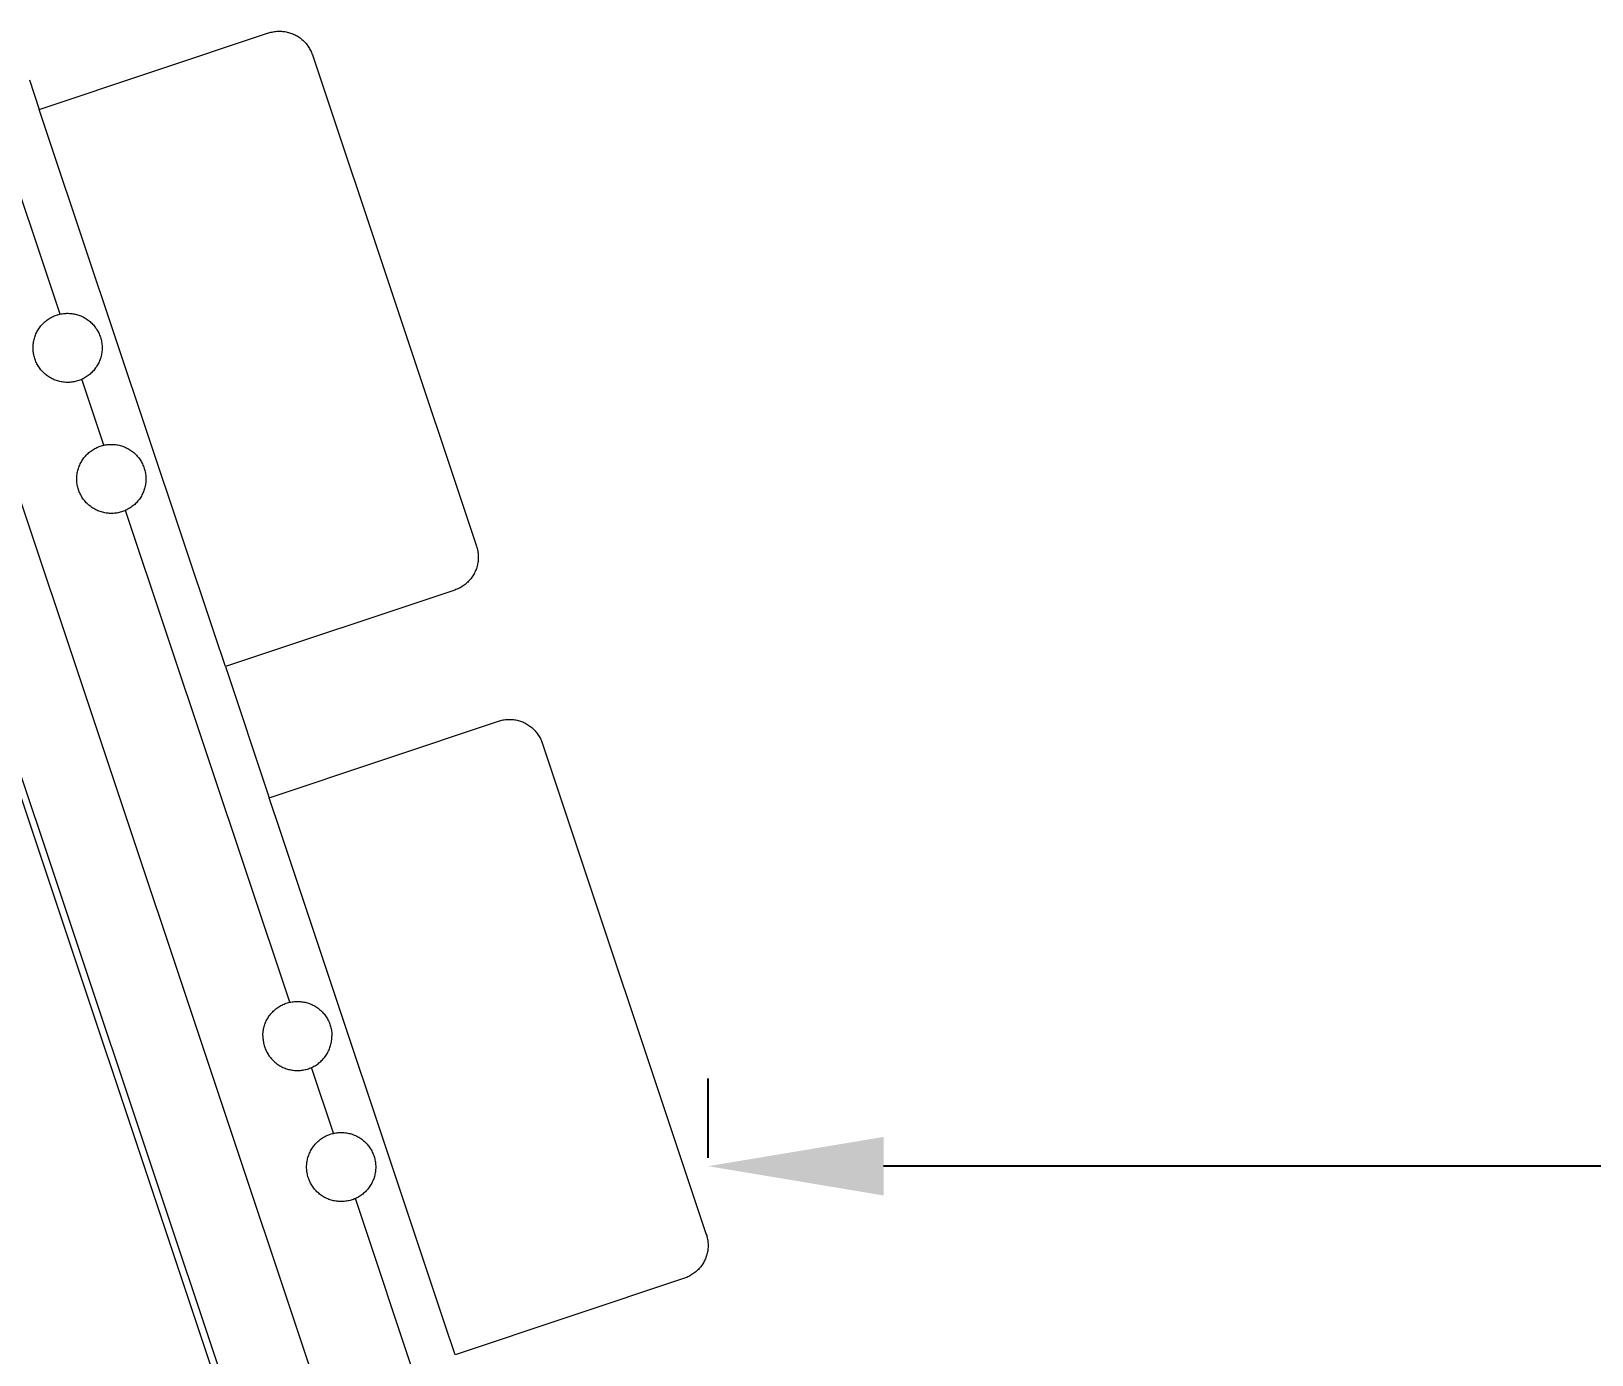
# Model space of a CAD drawing. Header units: inches. Extents: x -1 to 175, y 3 to 130.
# Drawn here: x 133.62 to 142.51, y 116.86 to 124.4 of the extents above; entities that cross this region are included whole.
import ezdxf

# ---------------------------------------------------------------- set-up
doc = ezdxf.new("R2010")
doc.units = ezdxf.units.IN
doc.header["$PDSIZE"] = -1
doc.layers.add('ZANO_R', color=7, linetype='Continuous', lineweight=0)
doc.layers.add('ZANO_W', color=1, linetype='Continuous', lineweight=0)
doc.styles.get("Standard").update_dxf_attribs({"font": 'ARIALUNI.TTF'})
doc.dimstyles.new('amerykanie', dxfattribs={"dimtxt": 50, "dimasz": 50, "dimexe": 0.5, "dimexo": 0.5, "dimgap": 1, "dimtad": 1, "dimdec": 0, "dimzin": 0, "dimlunit": 5, "dimtxsty": 'Standard', "dimcen": 0.09, "dimclrd": 1, "dimclre": 1, "dimclrt": 1, "dimazin": 0, "dimtfac": 1, "dimtdec": 0, "dimtmove": 0, "dimatfit": 3, "dimfxl": 1, "dimtzin": 0, "dimarcsym": 1})

# ---------------------------------------------------------------- blocks, each defined once
blk = doc.blocks.new('*D368')
at = {"layer": 'Defpoints', "color": 0}
for p in [(137.4775, 117.9367), (137.4775, 117.4851), (152.8964, 110.0175)]:
    blk.add_point(p, dxfattribs=at)
at = {"layer": 'ZANO_W', "color": 1, "lineweight": -2}
for p, q in [((137.4775, 117.9851), (137.4775, 118.4367)), ((152.8964, 110.5175), (152.8964, 118.4367)), ((151.8964, 117.9367), (138.4775, 117.9367))]:
    blk.add_line(p, q, dxfattribs=at)
at = {"layer": 'ZANO_W', "color": 1}
for points in [[(138.4775, 118.1034), (138.4775, 117.77), (137.4775, 117.9367)], [(151.8964, 117.77), (151.8964, 118.1034), (152.8964, 117.9367)]]:
    blk.add_solid(points, dxfattribs=at)
at = {"layer": 'ZANO_W', "color": 1, "insert": (145.187, 118.9558), "char_height": 1, "attachment_point": 5}
blk.add_mtext('15 7/16', dxfattribs=at)

msp = doc.modelspace()

# ---------------------------------------------------------------- linework, layer by layer
at = {"layer": 'ZANO_R'}
for p, q in [((133.66611, 123.95712), (134.97307, 124.3937)), ((134.97307, 124.3937), (134.97948, 124.39572)), ((134.97948, 124.39572), (134.98595, 124.39752)), ((134.98595, 124.39752), (134.99249, 124.3991)), ((134.99249, 124.3991), (134.99907, 124.40045)), ((134.99907, 124.40045), (135.0057, 124.40158)), ((135.0057, 124.40158), (135.01236, 124.40248)), ((135.01236, 124.40248), (135.01905, 124.40315)), ((135.01905, 124.40315), (135.02575, 124.4036)), ((135.02575, 124.4036), (135.03247, 124.40382)), ((135.03247, 124.40382), (135.03919, 124.4038)), ((135.03919, 124.4038), (135.04591, 124.40356)), ((135.04591, 124.40356), (135.05261, 124.40309)), ((135.05261, 124.40309), (135.0593, 124.40239)), ((135.0593, 124.40239), (135.06596, 124.40146)), ((135.06596, 124.40146), (135.07258, 124.4003)), ((135.07258, 124.4003), (135.07916, 124.39892)), ((135.07916, 124.39892), (135.08568, 124.39732)), ((135.08568, 124.39732), (135.09215, 124.39549)), ((135.09215, 124.39549), (135.09855, 124.39344)), ((135.09855, 124.39344), (135.10488, 124.39118)), ((135.10488, 124.39118), (135.11113, 124.3887)), ((135.11113, 124.3887), (135.11729, 124.38601)), ((135.11729, 124.38601), (135.12336, 124.38311)), ((135.12336, 124.38311), (135.12932, 124.38001)), ((135.12932, 124.38001), (135.13517, 124.3767)), ((135.13517, 124.3767), (135.14091, 124.3732)), ((135.14091, 124.3732), (135.14652, 124.3695)), ((135.14652, 124.3695), (135.152, 124.36561)), ((135.152, 124.36561), (135.15735, 124.36154)), ((135.15735, 124.36154), (135.16256, 124.35729)), ((135.16256, 124.35729), (135.16761, 124.35286)), ((135.16761, 124.35286), (135.17252, 124.34826)), ((135.17252, 124.34826), (135.17726, 124.3435)), ((135.17726, 124.3435), (135.18184, 124.33858)), ((135.18184, 124.33858), (135.18625, 124.3335)), ((135.18625, 124.3335), (135.19048, 124.32828)), ((135.19048, 124.32828), (135.19453, 124.32292)), ((135.19453, 124.32292), (135.19839, 124.31742)), ((135.19839, 124.31742), (135.20207, 124.31179)), ((135.20207, 124.31179), (135.20555, 124.30604)), ((135.20555, 124.30604), (135.20883, 124.30017)), ((135.20883, 124.30017), (135.21191, 124.2942)), ((135.21191, 124.2942), (135.21479, 124.28812)), ((135.21479, 124.28812), (135.21745, 124.28195)), ((135.21745, 124.28195), (135.2199, 124.27569)), ((135.2199, 124.27569), (135.22214, 124.26936)), ((135.22214, 124.26936), (136.15767, 121.46873)), ((133.6097, 124.12598), (133.66611, 123.95712)), ((133.72847, 123.77041), (133.66611, 123.95712)), ((133.78426, 122.79177), (133.42278, 123.87389)), ((134.664, 120.96978), (133.72847, 123.77041)), ((133.02216, 123.33357), (135.50712, 115.89446)), ((135.03927, 115.73818), (132.66363, 122.85003)), ((135.00317, 115.72612), (132.63596, 122.81272)), ((133.67559, 122.72507), (133.68001, 122.73023)), ((133.68001, 122.73023), (133.6846, 122.73524)), ((133.6846, 122.73524), (133.68937, 122.74009)), ((133.68937, 122.74009), (133.69429, 122.74477)), ((133.69429, 122.74477), (133.69938, 122.74927)), ((133.69938, 122.74927), (133.70462, 122.7536)), ((133.70462, 122.7536), (133.71, 122.75774)), ((133.71, 122.75774), (133.71553, 122.7617)), ((133.71553, 122.7617), (133.72119, 122.76546)), ((133.72119, 122.76546), (133.72697, 122.76903)), ((133.72697, 122.76903), (133.73288, 122.77239)), ((133.73288, 122.77239), (133.73889, 122.77555)), ((133.73889, 122.77555), (133.74502, 122.7785)), ((133.74502, 122.7785), (133.75124, 122.78124)), ((133.75124, 122.78124), (133.75755, 122.78375)), ((133.75755, 122.78375), (133.76394, 122.78605)), ((133.76394, 122.78605), (133.77041, 122.78813)), ((133.77041, 122.78813), (133.77695, 122.78998)), ((133.77695, 122.78998), (133.78355, 122.79161)), ((133.78355, 122.79161), (133.7902, 122.79301)), ((133.7902, 122.79301), (133.7969, 122.79418)), ((133.7969, 122.79418), (133.80363, 122.79511)), ((133.80363, 122.79511), (133.81038, 122.79581)), ((133.81038, 122.79581), (133.81716, 122.79628)), ((133.81716, 122.79628), (133.82396, 122.79652)), ((133.82396, 122.79652), (133.83075, 122.79652)), ((133.83075, 122.79652), (133.83754, 122.79628)), ((133.83754, 122.79628), (133.84432, 122.79581)), ((133.84432, 122.79581), (133.85108, 122.79511)), ((133.85108, 122.79511), (133.85781, 122.79418)), ((133.85781, 122.79418), (133.86451, 122.79301)), ((133.86451, 122.79301), (133.87116, 122.79161)), ((133.87116, 122.79161), (133.87775, 122.78998)), ((133.87775, 122.78998), (133.88429, 122.78813)), ((133.88429, 122.78813), (133.89076, 122.78605)), ((133.89076, 122.78605), (133.89716, 122.78375)), ((133.89716, 122.78375), (133.90347, 122.78124)), ((133.90347, 122.78124), (133.90969, 122.7785)), ((133.90969, 122.7785), (133.91581, 122.77555)), ((133.91581, 122.77555), (133.92183, 122.77239)), ((133.92183, 122.77239), (133.92773, 122.76903)), ((133.92773, 122.76903), (133.93352, 122.76546)), ((133.93352, 122.76546), (133.93918, 122.7617)), ((133.93918, 122.7617), (133.9447, 122.75774)), ((133.9447, 122.75774), (133.95009, 122.7536)), ((133.95009, 122.7536), (133.95533, 122.74927)), ((133.95533, 122.74927), (133.96041, 122.74477)), ((133.96041, 122.74477), (133.96534, 122.74009)), ((133.96534, 122.74009), (133.9701, 122.73524)), ((133.9701, 122.73524), (133.9747, 122.73023)), ((133.9747, 122.73023), (133.97912, 122.72507)), ((133.63343, 122.63351), (133.63471, 122.64018)), ((133.63471, 122.64018), (133.63622, 122.64681)), ((133.63622, 122.64681), (133.63796, 122.65337)), ((133.63796, 122.65337), (133.63993, 122.65988)), ((133.63993, 122.65988), (133.64212, 122.66631)), ((133.64212, 122.66631), (133.64453, 122.67267)), ((133.64453, 122.67267), (133.64716, 122.67893)), ((133.64716, 122.67893), (133.65, 122.68511)), ((133.65, 122.68511), (133.65305, 122.69118)), ((133.65305, 122.69118), (133.65631, 122.69714)), ((133.65631, 122.69714), (133.65978, 122.70298)), ((133.65978, 122.70298), (133.66344, 122.70871)), ((133.66344, 122.70871), (133.6673, 122.7143)), ((133.6673, 122.7143), (133.67135, 122.71976)), ((133.67135, 122.71976), (133.67559, 122.72507)), ((133.97912, 122.72507), (133.98335, 122.71976)), ((133.98335, 122.71976), (133.9874, 122.7143)), ((133.9874, 122.7143), (133.99126, 122.70871)), ((133.99126, 122.70871), (133.99493, 122.70298)), ((133.99493, 122.70298), (133.99839, 122.69714)), ((133.99839, 122.69714), (134.00166, 122.69118)), ((134.00166, 122.69118), (134.00471, 122.68511)), ((134.00471, 122.68511), (134.00755, 122.67893)), ((134.00755, 122.67893), (134.01018, 122.67267)), ((134.01018, 122.67267), (134.01259, 122.66631)), ((134.01259, 122.66631), (134.01478, 122.65988)), ((134.01478, 122.65988), (134.01674, 122.65337)), ((134.01674, 122.65337), (134.01848, 122.64681)), ((134.01848, 122.64681), (134.02, 122.64018)), ((134.02, 122.64018), (134.02128, 122.63351)), ((133.6305, 122.5997), (133.63062, 122.60649)), ((133.63062, 122.5929), (133.6305, 122.5997)), ((133.63062, 122.60649), (133.63097, 122.61328)), ((133.63097, 122.58612), (133.63062, 122.5929)), ((133.63097, 122.61328), (133.63156, 122.62005)), ((133.63156, 122.57935), (133.63097, 122.58612)), ((133.63156, 122.62005), (133.63238, 122.62679)), ((133.63238, 122.5726), (133.63156, 122.57935)), ((133.63238, 122.62679), (133.63343, 122.63351)), ((133.63343, 122.56589), (133.63238, 122.5726)), ((133.63471, 122.55921), (133.63343, 122.56589)), ((133.63622, 122.55259), (133.63471, 122.55921)), ((133.63796, 122.54602), (133.63622, 122.55259)), ((134.01848, 122.55259), (134.01674, 122.54602)), ((134.02, 122.55921), (134.01848, 122.55259)), ((134.02128, 122.56589), (134.02, 122.55921)), ((134.02128, 122.63351), (134.02233, 122.62679)), ((134.02233, 122.5726), (134.02128, 122.56589)), ((134.02233, 122.62679), (134.02315, 122.62005)), ((134.02315, 122.57935), (134.02233, 122.5726)), ((134.02315, 122.62005), (134.02373, 122.61328)), ((134.02373, 122.58612), (134.02315, 122.57935)), ((134.02373, 122.61328), (134.02409, 122.60649)), ((134.02409, 122.5929), (134.02373, 122.58612)), ((134.02409, 122.60649), (134.0242, 122.5997)), ((134.0242, 122.5997), (134.02409, 122.5929)), ((133.63993, 122.53951), (133.63796, 122.54602)), ((133.64212, 122.53308), (133.63993, 122.53951)), ((133.64453, 122.52673), (133.64212, 122.53308)), ((133.64716, 122.52046), (133.64453, 122.52673)), ((133.65, 122.51429), (133.64716, 122.52046)), ((133.65305, 122.50822), (133.65, 122.51429)), ((133.65631, 122.50225), (133.65305, 122.50822)), ((133.65978, 122.49641), (133.65631, 122.50225)), ((133.66344, 122.49069), (133.65978, 122.49641)), ((133.6673, 122.48509), (133.66344, 122.49069)), ((133.67135, 122.47964), (133.6673, 122.48509)), ((133.67559, 122.47432), (133.67135, 122.47964)), ((133.68001, 122.46916), (133.67559, 122.47432)), ((133.6846, 122.46415), (133.68001, 122.46916)), ((133.68937, 122.45931), (133.6846, 122.46415)), ((133.9701, 122.46415), (133.96534, 122.45931)), ((133.9747, 122.46916), (133.9701, 122.46415)), ((133.97912, 122.47432), (133.9747, 122.46916)), ((133.98335, 122.47964), (133.97912, 122.47432)), ((133.9874, 122.48509), (133.98335, 122.47964)), ((133.99126, 122.49069), (133.9874, 122.48509)), ((133.99493, 122.49641), (133.99126, 122.49069)), ((133.99839, 122.50225), (133.99493, 122.49641)), ((134.00166, 122.50822), (133.99839, 122.50225)), ((134.00471, 122.51429), (134.00166, 122.50822)), ((134.00755, 122.52046), (134.00471, 122.51429)), ((134.01018, 122.52673), (134.00755, 122.52046)), ((134.01259, 122.53308), (134.01018, 122.52673)), ((134.01478, 122.53951), (134.01259, 122.53308)), ((134.01674, 122.54602), (134.01478, 122.53951)), ((133.69429, 122.45463), (133.68937, 122.45931)), ((133.69938, 122.45012), (133.69429, 122.45463)), ((133.70462, 122.44579), (133.69938, 122.45012)), ((133.71, 122.44165), (133.70462, 122.44579)), ((133.71553, 122.43769), (133.71, 122.44165)), ((133.72119, 122.43393), (133.71553, 122.43769)), ((133.72697, 122.43036), (133.72119, 122.43393)), ((133.73288, 122.427), (133.72697, 122.43036)), ((133.73889, 122.42384), (133.73288, 122.427)), ((133.74502, 122.42089), (133.73889, 122.42384)), ((133.75124, 122.41816), (133.74502, 122.42089)), ((133.75755, 122.41564), (133.75124, 122.41816)), ((133.76394, 122.41334), (133.75755, 122.41564)), ((133.77041, 122.41126), (133.76394, 122.41334)), ((133.77695, 122.40941), (133.77041, 122.41126)), ((133.78355, 122.40778), (133.77695, 122.40941)), ((133.7902, 122.40638), (133.78355, 122.40778)), ((133.7969, 122.40522), (133.7902, 122.40638)), ((133.80363, 122.40428), (133.7969, 122.40522)), ((133.81038, 122.40358), (133.80363, 122.40428)), ((133.81716, 122.40311), (133.81038, 122.40358)), ((133.82396, 122.40288), (133.81716, 122.40311)), ((133.83075, 122.40288), (133.82396, 122.40288)), ((133.83754, 122.40311), (133.83075, 122.40288)), ((133.84432, 122.40358), (133.83754, 122.40311)), ((133.85108, 122.40428), (133.84432, 122.40358)), ((133.85781, 122.40522), (133.85108, 122.40428)), ((133.86451, 122.40638), (133.85781, 122.40522)), ((133.87116, 122.40778), (133.86451, 122.40638)), ((133.87775, 122.40941), (133.87116, 122.40778)), ((133.88429, 122.41126), (133.87775, 122.40941)), ((133.89076, 122.41334), (133.88429, 122.41126)), ((133.89716, 122.41564), (133.89076, 122.41334)), ((133.90347, 122.41816), (133.89716, 122.41564)), ((133.90969, 122.42089), (133.90347, 122.41816)), ((134.03373, 122.04494), (133.90835, 122.42028)), ((133.91581, 122.42384), (133.90969, 122.42089)), ((133.92183, 122.427), (133.91581, 122.42384)), ((133.92773, 122.43036), (133.92183, 122.427)), ((133.93352, 122.43393), (133.92773, 122.43036)), ((133.93918, 122.43769), (133.93352, 122.43393)), ((133.9447, 122.44165), (133.93918, 122.43769)), ((133.95009, 122.44579), (133.9447, 122.44165)), ((133.95533, 122.45012), (133.95009, 122.44579)), ((133.96041, 122.45463), (133.95533, 122.45012)), ((133.96534, 122.45931), (133.96041, 122.45463)), ((133.965, 122.01487), (133.97066, 122.01863)), ((133.97066, 122.01863), (133.97645, 122.02219)), ((133.97645, 122.02219), (133.98235, 122.02556)), ((133.98235, 122.02556), (133.98837, 122.02872)), ((133.98837, 122.02872), (133.99449, 122.03167)), ((133.99449, 122.03167), (134.00071, 122.0344)), ((134.00071, 122.0344), (134.00702, 122.03692)), ((134.00702, 122.03692), (134.01342, 122.03922)), ((134.01342, 122.03922), (134.01989, 122.0413)), ((134.01989, 122.0413), (134.02642, 122.04315)), ((134.02642, 122.04315), (134.03302, 122.04478)), ((134.03302, 122.04478), (134.03967, 122.04617)), ((134.03967, 122.04617), (134.04637, 122.04734)), ((134.04637, 122.04734), (134.0531, 122.04828)), ((134.0531, 122.04828), (134.05986, 122.04898)), ((134.05986, 122.04898), (134.06664, 122.04945)), ((134.06664, 122.04945), (134.07343, 122.04968)), ((134.07343, 122.04968), (134.08022, 122.04968)), ((134.08022, 122.04968), (134.08702, 122.04945)), ((134.08702, 122.04945), (134.09379, 122.04898)), ((134.09379, 122.04898), (134.10055, 122.04828)), ((134.10055, 122.04828), (134.10728, 122.04734)), ((134.10728, 122.04734), (134.11398, 122.04617)), ((134.11398, 122.04617), (134.12063, 122.04478)), ((134.12063, 122.04478), (134.12723, 122.04315)), ((134.12723, 122.04315), (134.13377, 122.0413)), ((134.13377, 122.0413), (134.14024, 122.03922)), ((134.14024, 122.03922), (134.14663, 122.03692)), ((134.14663, 122.03692), (134.15294, 122.0344)), ((134.15294, 122.0344), (134.15916, 122.03167)), ((134.15916, 122.03167), (134.16528, 122.02872)), ((134.16528, 122.02872), (134.1713, 122.02556)), ((134.1713, 122.02556), (134.17721, 122.02219)), ((134.17721, 122.02219), (134.18299, 122.01863)), ((134.18299, 122.01863), (134.18865, 122.01487)), ((133.894, 121.92583), (133.89663, 121.9321)), ((133.89663, 121.9321), (133.89947, 121.93827)), ((133.89947, 121.93827), (133.90252, 121.94434)), ((133.90252, 121.94434), (133.90579, 121.9503)), ((133.90579, 121.9503), (133.90925, 121.95615)), ((133.90925, 121.95615), (133.91292, 121.96187)), ((133.91292, 121.96187), (133.91678, 121.96746)), ((133.91678, 121.96746), (133.92083, 121.97292)), ((133.92083, 121.97292), (133.92506, 121.97823)), ((133.92506, 121.97823), (133.92948, 121.9834)), ((133.92948, 121.9834), (133.93408, 121.98841)), ((133.93408, 121.98841), (133.93884, 121.99325)), ((133.93884, 121.99325), (133.94377, 121.99793)), ((133.94377, 121.99793), (133.94885, 122.00244)), ((133.94885, 122.00244), (133.95409, 122.00677)), ((133.95409, 122.00677), (133.95948, 122.01091)), ((133.95948, 122.01091), (133.965, 122.01487)), ((134.18865, 122.01487), (134.19417, 122.01091)), ((134.19417, 122.01091), (134.19956, 122.00677)), ((134.19956, 122.00677), (134.2048, 122.00244)), ((134.2048, 122.00244), (134.20989, 121.99793)), ((134.20989, 121.99793), (134.21481, 121.99325)), ((134.21481, 121.99325), (134.21958, 121.98841)), ((134.21958, 121.98841), (134.22417, 121.9834)), ((134.22417, 121.9834), (134.22859, 121.97823)), ((134.22859, 121.97823), (134.23283, 121.97292)), ((134.23283, 121.97292), (134.23688, 121.96746)), ((134.23688, 121.96746), (134.24074, 121.96187)), ((134.24074, 121.96187), (134.2444, 121.95615)), ((134.2444, 121.95615), (134.24787, 121.9503)), ((134.24787, 121.9503), (134.25113, 121.94434)), ((134.25113, 121.94434), (134.25418, 121.93827)), ((134.25418, 121.93827), (134.25702, 121.9321)), ((134.25702, 121.9321), (134.25965, 121.92583)), ((133.87998, 121.85286), (133.88009, 121.85966)), ((133.88009, 121.84607), (133.87998, 121.85286)), ((133.88009, 121.85966), (133.88045, 121.86644)), ((133.88045, 121.83928), (133.88009, 121.84607)), ((133.88045, 121.86644), (133.88103, 121.87321)), ((133.88103, 121.83251), (133.88045, 121.83928)), ((133.88103, 121.87321), (133.88185, 121.87996)), ((133.88185, 121.87996), (133.8829, 121.88667)), ((133.8829, 121.88667), (133.88418, 121.89335)), ((133.88418, 121.89335), (133.8857, 121.89997)), ((133.8857, 121.89997), (133.88744, 121.90654)), ((133.88744, 121.90654), (133.8894, 121.91304)), ((133.8894, 121.91304), (133.89159, 121.91948)), ((133.89159, 121.91948), (133.894, 121.92583)), ((134.25965, 121.92583), (134.26206, 121.91948)), ((134.26206, 121.91948), (134.26425, 121.91304)), ((134.26425, 121.91304), (134.26622, 121.90654)), ((134.26622, 121.90654), (134.26796, 121.89997)), ((134.26796, 121.89997), (134.26947, 121.89335)), ((134.26947, 121.89335), (134.27075, 121.88667)), ((134.27075, 121.88667), (134.2718, 121.87996)), ((134.2718, 121.87996), (134.27262, 121.87321)), ((134.27262, 121.87321), (134.27321, 121.86644)), ((134.27321, 121.83928), (134.27262, 121.83251)), ((134.27321, 121.86644), (134.27356, 121.85966)), ((134.27356, 121.84607), (134.27321, 121.83928)), ((134.27356, 121.85966), (134.27368, 121.85286)), ((134.27368, 121.85286), (134.27356, 121.84607)), ((133.88185, 121.82576), (133.88103, 121.83251)), ((133.8829, 121.81905), (133.88185, 121.82576)), ((133.88418, 121.81238), (133.8829, 121.81905)), ((133.8857, 121.80575), (133.88418, 121.81238)), ((133.88744, 121.79918), (133.8857, 121.80575)), ((133.8894, 121.79268), (133.88744, 121.79918)), ((133.89159, 121.78624), (133.8894, 121.79268)), ((133.894, 121.77989), (133.89159, 121.78624)), ((133.89663, 121.77362), (133.894, 121.77989)), ((133.89947, 121.76745), (133.89663, 121.77362)), ((133.90252, 121.76138), (133.89947, 121.76745)), ((133.90579, 121.75542), (133.90252, 121.76138)), ((133.90925, 121.74957), (133.90579, 121.75542)), ((133.91292, 121.74385), (133.90925, 121.74957)), ((134.2444, 121.74957), (134.24074, 121.74385)), ((134.24787, 121.75542), (134.2444, 121.74957)), ((134.25113, 121.76138), (134.24787, 121.75542)), ((134.25418, 121.76745), (134.25113, 121.76138)), ((134.25702, 121.77362), (134.25418, 121.76745)), ((134.25965, 121.77989), (134.25702, 121.77362)), ((134.26206, 121.78624), (134.25965, 121.77989)), ((134.26425, 121.79268), (134.26206, 121.78624)), ((134.26622, 121.79918), (134.26425, 121.79268)), ((134.26796, 121.80575), (134.26622, 121.79918)), ((134.26947, 121.81238), (134.26796, 121.80575)), ((134.27075, 121.81905), (134.26947, 121.81238)), ((134.2718, 121.82576), (134.27075, 121.81905)), ((134.27262, 121.83251), (134.2718, 121.82576)), ((133.91678, 121.73826), (133.91292, 121.74385)), ((133.92083, 121.7328), (133.91678, 121.73826)), ((133.92506, 121.72749), (133.92083, 121.7328)), ((133.92948, 121.72233), (133.92506, 121.72749)), ((133.93408, 121.71732), (133.92948, 121.72233)), ((133.93884, 121.71247), (133.93408, 121.71732)), ((133.94377, 121.70779), (133.93884, 121.71247)), ((133.94885, 121.70329), (133.94377, 121.70779)), ((133.95409, 121.69896), (133.94885, 121.70329)), ((133.95948, 121.69481), (133.95409, 121.69896)), ((133.965, 121.69086), (133.95948, 121.69481)), ((133.97066, 121.68709), (133.965, 121.69086)), ((133.97645, 121.68353), (133.97066, 121.68709)), ((133.98235, 121.68016), (133.97645, 121.68353)), ((133.98837, 121.67701), (133.98235, 121.68016)), ((133.99449, 121.67406), (133.98837, 121.67701)), ((134.00071, 121.67132), (133.99449, 121.67406)), ((134.00702, 121.6688), (134.00071, 121.67132)), ((134.01342, 121.6665), (134.00702, 121.6688)), ((134.01989, 121.66443), (134.01342, 121.6665)), ((134.02642, 121.66257), (134.01989, 121.66443)), ((134.03302, 121.66095), (134.02642, 121.66257)), ((134.03967, 121.65955), (134.03302, 121.66095)), ((134.12063, 121.66095), (134.11398, 121.65955)), ((134.12723, 121.66257), (134.12063, 121.66095)), ((134.13377, 121.66443), (134.12723, 121.66257)), ((134.14024, 121.6665), (134.13377, 121.66443)), ((134.14663, 121.6688), (134.14024, 121.6665)), ((134.15294, 121.67132), (134.14663, 121.6688)), ((134.15916, 121.67406), (134.15294, 121.67132)), ((135.09399, 118.87089), (134.15782, 121.67345)), ((134.16528, 121.67701), (134.15916, 121.67406)), ((134.1713, 121.68016), (134.16528, 121.67701)), ((134.17721, 121.68353), (134.1713, 121.68016)), ((134.18299, 121.68709), (134.17721, 121.68353)), ((134.18865, 121.69086), (134.18299, 121.68709)), ((134.19417, 121.69481), (134.18865, 121.69086)), ((134.19956, 121.69896), (134.19417, 121.69481)), ((134.2048, 121.70329), (134.19956, 121.69896)), ((134.20989, 121.70779), (134.2048, 121.70329)), ((134.21481, 121.71247), (134.20989, 121.70779)), ((134.21958, 121.71732), (134.21481, 121.71247)), ((134.22417, 121.72233), (134.21958, 121.71732)), ((134.22859, 121.72749), (134.22417, 121.72233)), ((134.23283, 121.7328), (134.22859, 121.72749)), ((134.23688, 121.73826), (134.23283, 121.7328)), ((134.24074, 121.74385), (134.23688, 121.73826)), ((134.04637, 121.65838), (134.03967, 121.65955)), ((134.0531, 121.65745), (134.04637, 121.65838)), ((134.05986, 121.65674), (134.0531, 121.65745)), ((134.06664, 121.65628), (134.05986, 121.65674)), ((134.07343, 121.65604), (134.06664, 121.65628)), ((134.08022, 121.65604), (134.07343, 121.65604)), ((134.08702, 121.65628), (134.08022, 121.65604)), ((134.09379, 121.65674), (134.08702, 121.65628)), ((134.10055, 121.65745), (134.09379, 121.65674)), ((134.10728, 121.65838), (134.10055, 121.65745)), ((134.11398, 121.65955), (134.10728, 121.65838)), ((136.15767, 121.46873), (136.15969, 121.46232)), ((136.15969, 121.46232), (136.16149, 121.45584)), ((136.16149, 121.45584), (136.16306, 121.44931)), ((136.16306, 121.44931), (136.16442, 121.44272)), ((136.16442, 121.44272), (136.16555, 121.4361)), ((136.16555, 121.4361), (136.16645, 121.42943)), ((136.16645, 121.42943), (136.16712, 121.42275)), ((136.16753, 121.39588), (136.16706, 121.38918)), ((136.16712, 121.42275), (136.16757, 121.41604)), ((136.16777, 121.4026), (136.16753, 121.39588)), ((136.16757, 121.41604), (136.16778, 121.40932)), ((136.16778, 121.40932), (136.16777, 121.4026)), ((136.14067, 121.30662), (136.13717, 121.30089)), ((136.14398, 121.31247), (136.14067, 121.30662)), ((136.14708, 121.31844), (136.14398, 121.31247)), ((136.14998, 121.3245), (136.14708, 121.31844)), ((136.15267, 121.33066), (136.14998, 121.3245)), ((136.15515, 121.33691), (136.15267, 121.33066)), ((136.15741, 121.34324), (136.15515, 121.33691)), ((136.15946, 121.34964), (136.15741, 121.34324)), ((136.16128, 121.35611), (136.15946, 121.34964)), ((136.16289, 121.36264), (136.16128, 121.35611)), ((136.16427, 121.36921), (136.16289, 121.36264)), ((136.16543, 121.37584), (136.16427, 121.36921)), ((136.16635, 121.38249), (136.16543, 121.37584)), ((136.16706, 121.38918), (136.16635, 121.38249)), ((136.03332, 121.21965), (134.72636, 120.78307)), ((136.03966, 121.22189), (136.03332, 121.21965)), ((136.04592, 121.22434), (136.03966, 121.22189)), ((136.05209, 121.22701), (136.04592, 121.22434)), ((136.05817, 121.22988), (136.05209, 121.22701)), ((136.06414, 121.23296), (136.05817, 121.22988)), ((136.07001, 121.23624), (136.06414, 121.23296)), ((136.07576, 121.23972), (136.07001, 121.23624)), ((136.08139, 121.2434), (136.07576, 121.23972)), ((136.08688, 121.24726), (136.08139, 121.2434)), ((136.09225, 121.25132), (136.08688, 121.24726)), ((136.09747, 121.25555), (136.09225, 121.25132)), ((136.10255, 121.25995), (136.09747, 121.25555)), ((136.10747, 121.26453), (136.10255, 121.25995)), ((136.11223, 121.26928), (136.10747, 121.26453)), ((136.11683, 121.27418), (136.11223, 121.26928)), ((136.12126, 121.27924), (136.11683, 121.27418)), ((136.12551, 121.28444), (136.12126, 121.27924)), ((136.12958, 121.28979), (136.12551, 121.28444)), ((136.13347, 121.29527), (136.12958, 121.28979)), ((136.13717, 121.30089), (136.13347, 121.29527)), ((134.72636, 120.78307), (134.664, 120.96978)), ((134.72636, 120.78307), (134.97584, 120.03624)), ((134.97584, 120.03624), (136.2828, 120.47281)), ((136.2828, 120.47281), (136.28921, 120.47483)), ((136.28921, 120.47483), (136.29568, 120.47664)), ((136.29568, 120.47664), (136.30222, 120.47821)), ((136.30222, 120.47821), (136.3088, 120.47957)), ((136.3088, 120.47957), (136.31543, 120.4807)), ((136.31543, 120.4807), (136.32209, 120.4816)), ((136.32209, 120.4816), (136.32878, 120.48227)), ((136.32878, 120.48227), (136.33548, 120.48272)), ((136.33548, 120.48272), (136.3422, 120.48293)), ((136.3422, 120.48293), (136.34892, 120.48292)), ((136.34892, 120.48292), (136.35564, 120.48268)), ((136.35564, 120.48268), (136.36235, 120.4822)), ((136.36235, 120.4822), (136.36903, 120.4815)), ((136.36903, 120.4815), (136.37569, 120.48057)), ((136.37569, 120.48057), (136.38231, 120.47942)), ((136.38231, 120.47942), (136.38889, 120.47804)), ((136.38889, 120.47804), (136.39542, 120.47643)), ((136.39542, 120.47643), (136.40188, 120.47461)), ((136.40188, 120.47461), (136.40829, 120.47256)), ((136.40829, 120.47256), (136.41462, 120.4703)), ((136.41462, 120.4703), (136.42086, 120.46782)), ((136.42086, 120.46782), (136.42702, 120.46513)), ((136.42702, 120.46513), (136.43309, 120.46223)), ((136.43309, 120.46223), (136.43905, 120.45913)), ((136.43905, 120.45913), (136.4449, 120.45582)), ((136.4449, 120.45582), (136.45064, 120.45231)), ((136.45064, 120.45231), (136.45625, 120.44862)), ((136.45625, 120.44862), (136.46173, 120.44473)), ((136.46173, 120.44473), (136.46708, 120.44066)), ((136.46708, 120.44066), (136.47229, 120.4364)), ((136.47229, 120.4364), (136.47734, 120.43198)), ((136.47734, 120.43198), (136.48225, 120.42738)), ((136.48225, 120.42738), (136.48699, 120.42262)), ((136.48699, 120.42262), (136.49157, 120.4177)), ((136.49157, 120.4177), (136.49598, 120.41262)), ((136.49598, 120.41262), (136.50021, 120.4074)), ((136.50021, 120.4074), (136.50426, 120.40203)), ((136.50426, 120.40203), (136.50812, 120.39653)), ((136.50812, 120.39653), (136.5118, 120.39091)), ((136.5118, 120.39091), (136.51528, 120.38516)), ((136.51528, 120.38516), (136.51856, 120.37929)), ((136.51856, 120.37929), (136.52164, 120.37332)), ((136.52164, 120.37332), (136.52452, 120.36724)), ((136.52452, 120.36724), (136.52718, 120.36107)), ((136.52718, 120.36107), (136.52964, 120.35481)), ((136.52964, 120.35481), (136.53187, 120.34847)), ((136.53187, 120.34847), (137.4674, 117.54784)), ((135.0382, 119.84953), (134.97584, 120.03624)), ((135.97373, 117.0489), (135.0382, 119.84953)), ((134.99433, 118.81436), (134.9991, 118.8192)), ((134.9991, 118.8192), (135.00403, 118.82388)), ((135.00403, 118.82388), (135.00911, 118.82839)), ((135.00911, 118.82839), (135.01435, 118.83272)), ((135.01435, 118.83272), (135.01974, 118.83686)), ((135.01974, 118.83686), (135.02526, 118.84082)), ((135.02526, 118.84082), (135.03092, 118.84458)), ((135.03092, 118.84458), (135.0367, 118.84815)), ((135.0367, 118.84815), (135.04261, 118.85151)), ((135.04261, 118.85151), (135.04863, 118.85467)), ((135.04863, 118.85467), (135.05475, 118.85762)), ((135.05475, 118.85762), (135.06097, 118.86035)), ((135.06097, 118.86035), (135.06728, 118.86287)), ((135.06728, 118.86287), (135.07368, 118.86517)), ((135.07368, 118.86517), (135.08015, 118.86725)), ((135.08015, 118.86725), (135.08668, 118.8691)), ((135.08668, 118.8691), (135.09328, 118.87073)), ((135.09328, 118.87073), (135.09993, 118.87213)), ((135.09993, 118.87213), (135.10663, 118.87329)), ((135.10663, 118.87329), (135.11336, 118.87423)), ((135.11336, 118.87423), (135.12012, 118.87493)), ((135.12012, 118.87493), (135.1269, 118.8754)), ((135.1269, 118.8754), (135.13369, 118.87563)), ((135.13369, 118.87563), (135.14048, 118.87563)), ((135.14048, 118.87563), (135.14727, 118.8754)), ((135.14727, 118.8754), (135.15405, 118.87493)), ((135.15405, 118.87493), (135.16081, 118.87423)), ((135.16081, 118.87423), (135.16754, 118.87329)), ((135.16754, 118.87329), (135.17424, 118.87213)), ((135.17424, 118.87213), (135.18089, 118.87073)), ((135.18089, 118.87073), (135.18749, 118.8691)), ((135.18749, 118.8691), (135.19402, 118.86725)), ((135.19402, 118.86725), (135.20049, 118.86517)), ((135.20049, 118.86517), (135.20689, 118.86287)), ((135.20689, 118.86287), (135.2132, 118.86035)), ((135.2132, 118.86035), (135.21942, 118.85762)), ((135.21942, 118.85762), (135.22554, 118.85467)), ((135.22554, 118.85467), (135.23156, 118.85151)), ((135.23156, 118.85151), (135.23747, 118.84815)), ((135.23747, 118.84815), (135.24325, 118.84458)), ((135.24325, 118.84458), (135.24891, 118.84082)), ((135.24891, 118.84082), (135.25443, 118.83686)), ((135.25443, 118.83686), (135.25982, 118.83272)), ((135.25982, 118.83272), (135.26506, 118.82839)), ((135.26506, 118.82839), (135.27014, 118.82388)), ((135.27014, 118.82388), (135.27507, 118.8192)), ((135.27507, 118.8192), (135.27984, 118.81436)), ((134.94444, 118.7193), (134.94596, 118.72592)), ((134.94596, 118.72592), (134.9477, 118.73249)), ((134.9477, 118.73249), (134.94966, 118.739)), ((134.94966, 118.739), (134.95185, 118.74543)), ((134.95185, 118.74543), (134.95426, 118.75178)), ((134.95426, 118.75178), (134.95689, 118.75805)), ((134.95689, 118.75805), (134.95973, 118.76422)), ((134.95973, 118.76422), (134.96278, 118.77029)), ((134.96278, 118.77029), (134.96604, 118.77626)), ((134.96604, 118.77626), (134.96951, 118.7821)), ((134.96951, 118.7821), (134.97317, 118.78782)), ((134.97317, 118.78782), (134.97703, 118.79342)), ((134.97703, 118.79342), (134.98109, 118.79887)), ((134.98109, 118.79887), (134.98532, 118.80419)), ((134.98532, 118.80419), (134.98974, 118.80935)), ((134.98974, 118.80935), (134.99433, 118.81436)), ((135.27984, 118.81436), (135.28443, 118.80935)), ((135.28443, 118.80935), (135.28885, 118.80419)), ((135.28885, 118.80419), (135.29308, 118.79887)), ((135.29308, 118.79887), (135.29714, 118.79342)), ((135.29714, 118.79342), (135.301, 118.78782)), ((135.301, 118.78782), (135.30466, 118.7821)), ((135.30466, 118.7821), (135.30813, 118.77626)), ((135.30813, 118.77626), (135.31139, 118.77029)), ((135.31139, 118.77029), (135.31444, 118.76422)), ((135.31444, 118.76422), (135.31728, 118.75805)), ((135.31728, 118.75805), (135.31991, 118.75178)), ((135.31991, 118.75178), (135.32232, 118.74543)), ((135.32232, 118.74543), (135.32451, 118.739)), ((135.32451, 118.739), (135.32648, 118.73249)), ((135.32648, 118.73249), (135.32821, 118.72592)), ((135.32821, 118.72592), (135.32973, 118.7193)), ((134.94024, 118.67881), (134.94035, 118.68561)), ((134.94024, 118.67881), (134.94035, 118.67202)), ((134.94035, 118.68561), (134.9407, 118.69239)), ((134.94035, 118.67202), (134.9407, 118.66523)), ((134.9407, 118.69239), (134.94129, 118.69917)), ((134.9407, 118.66523), (134.94129, 118.65846)), ((134.94129, 118.69917), (134.94211, 118.70591)), ((134.94129, 118.65846), (134.94211, 118.65172)), ((134.94211, 118.70591), (134.94316, 118.71262)), ((134.94211, 118.65172), (134.94316, 118.645)), ((134.94316, 118.71262), (134.94444, 118.7193)), ((134.94316, 118.645), (134.94444, 118.63833)), ((134.94444, 118.63833), (134.94596, 118.6317)), ((135.32821, 118.6317), (135.32973, 118.63833)), ((135.32973, 118.7193), (135.33101, 118.71262)), ((135.32973, 118.63833), (135.33101, 118.645)), ((135.33101, 118.71262), (135.33206, 118.70591)), ((135.33101, 118.645), (135.33206, 118.65172)), ((135.33206, 118.70591), (135.33288, 118.69917)), ((135.33206, 118.65172), (135.33288, 118.65846)), ((135.33288, 118.69917), (135.33347, 118.69239)), ((135.33288, 118.65846), (135.33347, 118.66523)), ((135.33347, 118.69239), (135.33382, 118.68561)), ((135.33347, 118.66523), (135.33382, 118.67202)), ((135.33382, 118.68561), (135.33394, 118.67881)), ((135.33382, 118.67202), (135.33394, 118.67881)), ((134.94596, 118.6317), (134.9477, 118.62514)), ((134.9477, 118.62514), (134.94966, 118.61863)), ((134.94966, 118.61863), (134.95185, 118.6122)), ((134.95185, 118.6122), (134.95426, 118.60584)), ((134.95426, 118.60584), (134.95689, 118.59958)), ((134.95689, 118.59958), (134.95973, 118.5934)), ((134.95973, 118.5934), (134.96278, 118.58733)), ((134.96278, 118.58733), (134.96604, 118.58137)), ((134.96604, 118.58137), (134.96951, 118.57553)), ((134.96951, 118.57553), (134.97317, 118.5698)), ((134.97317, 118.5698), (134.97703, 118.56421)), ((134.97703, 118.56421), (134.98109, 118.55875)), ((134.98109, 118.55875), (134.98532, 118.55344)), ((134.98532, 118.55344), (134.98974, 118.54828)), ((134.98974, 118.54828), (134.99433, 118.54327)), ((135.27984, 118.54327), (135.28443, 118.54828)), ((135.28443, 118.54828), (135.28885, 118.55344)), ((135.28885, 118.55344), (135.29308, 118.55875)), ((135.29308, 118.55875), (135.29714, 118.56421)), ((135.29714, 118.56421), (135.301, 118.5698)), ((135.301, 118.5698), (135.30466, 118.57553)), ((135.30466, 118.57553), (135.30813, 118.58137)), ((135.30813, 118.58137), (135.31139, 118.58733)), ((135.31139, 118.58733), (135.31444, 118.5934)), ((135.31444, 118.5934), (135.31728, 118.59958)), ((135.31728, 118.59958), (135.31991, 118.60584)), ((135.31991, 118.60584), (135.32232, 118.6122)), ((135.32232, 118.6122), (135.32451, 118.61863)), ((135.32451, 118.61863), (135.32648, 118.62514)), ((135.32648, 118.62514), (135.32821, 118.6317)), ((134.99433, 118.54327), (134.9991, 118.53842)), ((134.9991, 118.53842), (135.00403, 118.53374)), ((135.00403, 118.53374), (135.00911, 118.52924)), ((135.00911, 118.52924), (135.01435, 118.52491)), ((135.01435, 118.52491), (135.01974, 118.52077)), ((135.01974, 118.52077), (135.02526, 118.51681)), ((135.02526, 118.51681), (135.03092, 118.51305)), ((135.03092, 118.51305), (135.0367, 118.50948)), ((135.0367, 118.50948), (135.04261, 118.50612)), ((135.04261, 118.50612), (135.04863, 118.50296)), ((135.04863, 118.50296), (135.05475, 118.50001)), ((135.05475, 118.50001), (135.06097, 118.49727)), ((135.06097, 118.49727), (135.06728, 118.49476)), ((135.06728, 118.49476), (135.07368, 118.49246)), ((135.07368, 118.49246), (135.08015, 118.49038)), ((135.08015, 118.49038), (135.08668, 118.48853)), ((135.08668, 118.48853), (135.09328, 118.4869)), ((135.09328, 118.4869), (135.09993, 118.4855)), ((135.09993, 118.4855), (135.10663, 118.48433)), ((135.10663, 118.48433), (135.11336, 118.4834)), ((135.11336, 118.4834), (135.12012, 118.4827)), ((135.12012, 118.4827), (135.1269, 118.48223)), ((135.1269, 118.48223), (135.13369, 118.48199)), ((135.13369, 118.48199), (135.14048, 118.48199)), ((135.14048, 118.48199), (135.14727, 118.48223)), ((135.14727, 118.48223), (135.15405, 118.4827)), ((135.15405, 118.4827), (135.16081, 118.4834)), ((135.16081, 118.4834), (135.16754, 118.48433)), ((135.16754, 118.48433), (135.17424, 118.4855)), ((135.17424, 118.4855), (135.18089, 118.4869)), ((135.18089, 118.4869), (135.18749, 118.48853)), ((135.18749, 118.48853), (135.19402, 118.49038)), ((135.19402, 118.49038), (135.20049, 118.49246)), ((135.20049, 118.49246), (135.20689, 118.49476)), ((135.20689, 118.49476), (135.2132, 118.49727)), ((135.2132, 118.49727), (135.21942, 118.50001)), ((135.34346, 118.12405), (135.21808, 118.4994)), ((135.21942, 118.50001), (135.22554, 118.50296)), ((135.22554, 118.50296), (135.23156, 118.50612)), ((135.23156, 118.50612), (135.23747, 118.50948)), ((135.23747, 118.50948), (135.24325, 118.51305)), ((135.24325, 118.51305), (135.24891, 118.51681)), ((135.24891, 118.51681), (135.25443, 118.52077)), ((135.25443, 118.52077), (135.25982, 118.52491)), ((135.25982, 118.52491), (135.26506, 118.52924)), ((135.26506, 118.52924), (135.27014, 118.53374)), ((135.27014, 118.53374), (135.27507, 118.53842)), ((135.27507, 118.53842), (135.27984, 118.54327)), ((135.28618, 118.10131), (135.29208, 118.10468)), ((135.29208, 118.10468), (135.2981, 118.10783)), ((135.2981, 118.10783), (135.30422, 118.11078)), ((135.30422, 118.11078), (135.31044, 118.11352)), ((135.31044, 118.11352), (135.31675, 118.11604)), ((135.31675, 118.11604), (135.32315, 118.11834)), ((135.32315, 118.11834), (135.32962, 118.12041)), ((135.32962, 118.12041), (135.33616, 118.12227)), ((135.33616, 118.12227), (135.34275, 118.12389)), ((135.34275, 118.12389), (135.3494, 118.12529)), ((135.3494, 118.12529), (135.3561, 118.12646)), ((135.3561, 118.12646), (135.36283, 118.12739)), ((135.36283, 118.12739), (135.36959, 118.1281)), ((135.36959, 118.1281), (135.37637, 118.12857)), ((135.37637, 118.12857), (135.38316, 118.1288)), ((135.38316, 118.1288), (135.38996, 118.1288)), ((135.38996, 118.1288), (135.39675, 118.12857)), ((135.39675, 118.12857), (135.40353, 118.1281)), ((135.40353, 118.1281), (135.41029, 118.12739)), ((135.41029, 118.12739), (135.41702, 118.12646)), ((135.41702, 118.12646), (135.42371, 118.12529)), ((135.42371, 118.12529), (135.43036, 118.12389)), ((135.43036, 118.12389), (135.43696, 118.12227)), ((135.43696, 118.12227), (135.4435, 118.12041)), ((135.4435, 118.12041), (135.44997, 118.11834)), ((135.44997, 118.11834), (135.45636, 118.11604)), ((135.45636, 118.11604), (135.46267, 118.11352)), ((135.46267, 118.11352), (135.46889, 118.11078)), ((135.46889, 118.11078), (135.47502, 118.10783)), ((135.47502, 118.10783), (135.48103, 118.10468)), ((135.48103, 118.10468), (135.48694, 118.10131)), ((135.20636, 118.01122), (135.2092, 118.01739)), ((135.2092, 118.01739), (135.21226, 118.02346)), ((135.21226, 118.02346), (135.21552, 118.02942)), ((135.21552, 118.02942), (135.21898, 118.03527)), ((135.21898, 118.03527), (135.22265, 118.04099)), ((135.22265, 118.04099), (135.22651, 118.04658)), ((135.22651, 118.04658), (135.23056, 118.05204)), ((135.23056, 118.05204), (135.2348, 118.05735)), ((135.2348, 118.05735), (135.23921, 118.06251)), ((135.23921, 118.06251), (135.24381, 118.06752)), ((135.24381, 118.06752), (135.24857, 118.07237)), ((135.24857, 118.07237), (135.2535, 118.07705)), ((135.2535, 118.07705), (135.25858, 118.08155)), ((135.25858, 118.08155), (135.26382, 118.08588)), ((135.26382, 118.08588), (135.26921, 118.09003)), ((135.26921, 118.09003), (135.27473, 118.09398)), ((135.27473, 118.09398), (135.28039, 118.09775)), ((135.28039, 118.09775), (135.28618, 118.10131)), ((135.48694, 118.10131), (135.49272, 118.09775)), ((135.49272, 118.09775), (135.49838, 118.09398)), ((135.49838, 118.09398), (135.50391, 118.09003)), ((135.50391, 118.09003), (135.50929, 118.08588)), ((135.50929, 118.08588), (135.51453, 118.08155)), ((135.51453, 118.08155), (135.51962, 118.07705)), ((135.51962, 118.07705), (135.52455, 118.07237)), ((135.52455, 118.07237), (135.52931, 118.06752)), ((135.52931, 118.06752), (135.5339, 118.06251)), ((135.5339, 118.06251), (135.53832, 118.05735)), ((135.53832, 118.05735), (135.54256, 118.05204)), ((135.54256, 118.05204), (135.54661, 118.04658)), ((135.54661, 118.04658), (135.55047, 118.04099)), ((135.55047, 118.04099), (135.55413, 118.03527)), ((135.55413, 118.03527), (135.5576, 118.02942)), ((135.5576, 118.02942), (135.56086, 118.02346)), ((135.56086, 118.02346), (135.56391, 118.01739)), ((135.56391, 118.01739), (135.56676, 118.01122)), ((135.18971, 117.93198), (135.18982, 117.93877)), ((135.18982, 117.92518), (135.18971, 117.93198)), ((135.18982, 117.93877), (135.19018, 117.94556)), ((135.19018, 117.9184), (135.18982, 117.92518)), ((135.19018, 117.94556), (135.19076, 117.95233)), ((135.19076, 117.95233), (135.19158, 117.95908)), ((135.19158, 117.95908), (135.19263, 117.96579)), ((135.19263, 117.96579), (135.19392, 117.97246)), ((135.19392, 117.97246), (135.19543, 117.97909)), ((135.19543, 117.97909), (135.19717, 117.98566)), ((135.19717, 117.98566), (135.19913, 117.99216)), ((135.19913, 117.99216), (135.20132, 117.9986)), ((135.20132, 117.9986), (135.20373, 118.00495)), ((135.20373, 118.00495), (135.20636, 118.01122)), ((135.56676, 118.01122), (135.56938, 118.00495)), ((135.56938, 118.00495), (135.57179, 117.9986)), ((135.57179, 117.9986), (135.57398, 117.99216)), ((135.57398, 117.99216), (135.57595, 117.98566)), ((135.57595, 117.98566), (135.57769, 117.97909)), ((135.57769, 117.97909), (135.5792, 117.97246)), ((135.5792, 117.97246), (135.58048, 117.96579)), ((135.58048, 117.96579), (135.58153, 117.95908)), ((135.58153, 117.95908), (135.58235, 117.95233)), ((135.58235, 117.95233), (135.58294, 117.94556)), ((135.58294, 117.94556), (135.58329, 117.93877)), ((135.58329, 117.92518), (135.58294, 117.9184)), ((135.58329, 117.93877), (135.58341, 117.93198)), ((135.58341, 117.93198), (135.58329, 117.92518)), ((135.19076, 117.91163), (135.19018, 117.9184)), ((135.19158, 117.90488), (135.19076, 117.91163)), ((135.19263, 117.89817), (135.19158, 117.90488)), ((135.19392, 117.89149), (135.19263, 117.89817)), ((135.19543, 117.88487), (135.19392, 117.89149)), ((135.19717, 117.8783), (135.19543, 117.88487)), ((135.19913, 117.8718), (135.19717, 117.8783)), ((135.20132, 117.86536), (135.19913, 117.8718)), ((135.20373, 117.85901), (135.20132, 117.86536)), ((135.20636, 117.85274), (135.20373, 117.85901)), ((135.2092, 117.84657), (135.20636, 117.85274)), ((135.21226, 117.8405), (135.2092, 117.84657)), ((135.21552, 117.83454), (135.21226, 117.8405)), ((135.56086, 117.8405), (135.5576, 117.83454)), ((135.56391, 117.84657), (135.56086, 117.8405)), ((135.56676, 117.85274), (135.56391, 117.84657)), ((135.56938, 117.85901), (135.56676, 117.85274)), ((135.57179, 117.86536), (135.56938, 117.85901)), ((135.57398, 117.8718), (135.57179, 117.86536)), ((135.57595, 117.8783), (135.57398, 117.8718)), ((135.57769, 117.88487), (135.57595, 117.8783)), ((135.5792, 117.89149), (135.57769, 117.88487)), ((135.58048, 117.89817), (135.5792, 117.89149)), ((135.58153, 117.90488), (135.58048, 117.89817)), ((135.58235, 117.91163), (135.58153, 117.90488)), ((135.58294, 117.9184), (135.58235, 117.91163)), ((135.21898, 117.82869), (135.21552, 117.83454)), ((135.22265, 117.82297), (135.21898, 117.82869)), ((135.22651, 117.81738), (135.22265, 117.82297)), ((135.23056, 117.81192), (135.22651, 117.81738)), ((135.2348, 117.80661), (135.23056, 117.81192)), ((135.23921, 117.80144), (135.2348, 117.80661)), ((135.24381, 117.79644), (135.23921, 117.80144)), ((135.24857, 117.79159), (135.24381, 117.79644)), ((135.2535, 117.78691), (135.24857, 117.79159)), ((135.25858, 117.7824), (135.2535, 117.78691)), ((135.26382, 117.77808), (135.25858, 117.7824)), ((135.26921, 117.77393), (135.26382, 117.77808)), ((135.27473, 117.76997), (135.26921, 117.77393)), ((135.28039, 117.76621), (135.27473, 117.76997)), ((135.28618, 117.76265), (135.28039, 117.76621)), ((135.29208, 117.75928), (135.28618, 117.76265)), ((135.2981, 117.75612), (135.29208, 117.75928)), ((135.30422, 117.75318), (135.2981, 117.75612)), ((135.31044, 117.75044), (135.30422, 117.75318)), ((135.31675, 117.74792), (135.31044, 117.75044)), ((135.32315, 117.74562), (135.31675, 117.74792)), ((135.45636, 117.74792), (135.44997, 117.74562)), ((135.46267, 117.75044), (135.45636, 117.74792)), ((135.46889, 117.75318), (135.46267, 117.75044)), ((136.0299, 116.06909), (135.46755, 117.75256)), ((135.47502, 117.75612), (135.46889, 117.75318)), ((135.48103, 117.75928), (135.47502, 117.75612)), ((135.48694, 117.76265), (135.48103, 117.75928)), ((135.49272, 117.76621), (135.48694, 117.76265)), ((135.49838, 117.76997), (135.49272, 117.76621)), ((135.50391, 117.77393), (135.49838, 117.76997)), ((135.50929, 117.77808), (135.50391, 117.77393)), ((135.51453, 117.7824), (135.50929, 117.77808)), ((135.51962, 117.78691), (135.51453, 117.7824)), ((135.52455, 117.79159), (135.51962, 117.78691)), ((135.52931, 117.79644), (135.52455, 117.79159)), ((135.5339, 117.80144), (135.52931, 117.79644)), ((135.53832, 117.80661), (135.5339, 117.80144)), ((135.54256, 117.81192), (135.53832, 117.80661)), ((135.54661, 117.81738), (135.54256, 117.81192)), ((135.55047, 117.82297), (135.54661, 117.81738)), ((135.55413, 117.82869), (135.55047, 117.82297)), ((135.5576, 117.83454), (135.55413, 117.82869)), ((135.32962, 117.74354), (135.32315, 117.74562)), ((135.33616, 117.74169), (135.32962, 117.74354)), ((135.34275, 117.74006), (135.33616, 117.74169)), ((135.3494, 117.73867), (135.34275, 117.74006)), ((135.3561, 117.7375), (135.3494, 117.73867)), ((135.36283, 117.73656), (135.3561, 117.7375)), ((135.36959, 117.73586), (135.36283, 117.73656)), ((135.37637, 117.73539), (135.36959, 117.73586)), ((135.38316, 117.73516), (135.37637, 117.73539)), ((135.38996, 117.73516), (135.38316, 117.73516)), ((135.39675, 117.73539), (135.38996, 117.73516)), ((135.40353, 117.73586), (135.39675, 117.73539)), ((135.41029, 117.73656), (135.40353, 117.73586)), ((135.41702, 117.7375), (135.41029, 117.73656)), ((135.42371, 117.73867), (135.41702, 117.7375)), ((135.43036, 117.74006), (135.42371, 117.73867)), ((135.43696, 117.74169), (135.43036, 117.74006)), ((135.4435, 117.74354), (135.43696, 117.74169)), ((135.44997, 117.74562), (135.4435, 117.74354)), ((137.4674, 117.54784), (137.46942, 117.54143)), ((137.46942, 117.54143), (137.47122, 117.53496)), ((137.47122, 117.53496), (137.4728, 117.52842)), ((137.4728, 117.52842), (137.47415, 117.52184)), ((137.47415, 117.52184), (137.47528, 117.51521)), ((137.47528, 117.51521), (137.47618, 117.50855)), ((137.47618, 117.50855), (137.47685, 117.50186)), ((137.47685, 117.50186), (137.4773, 117.49516)), ((137.4775, 117.48172), (137.47726, 117.475)), ((137.4773, 117.49516), (137.47752, 117.48844)), ((137.47752, 117.48844), (137.4775, 117.48172)), ((137.45371, 117.39159), (137.4504, 117.38574)), ((137.45681, 117.39755), (137.45371, 117.39159)), ((137.45971, 117.40362), (137.45681, 117.39755)), ((137.4624, 117.40978), (137.45971, 117.40362)), ((137.46488, 117.41603), (137.4624, 117.40978)), ((137.46714, 117.42235), (137.46488, 117.41603)), ((137.46919, 117.42876), (137.46714, 117.42235)), ((137.47102, 117.43523), (137.46919, 117.42876)), ((137.47262, 117.44175), (137.47102, 117.43523)), ((137.474, 117.44833), (137.47262, 117.44175)), ((137.47516, 117.45495), (137.474, 117.44833)), ((137.47609, 117.46161), (137.47516, 117.45495)), ((137.47679, 117.4683), (137.47609, 117.46161)), ((137.47726, 117.475), (137.47679, 117.4683)), ((137.35565, 117.30346), (137.34939, 117.301)), ((137.36182, 117.30612), (137.35565, 117.30346)), ((137.3679, 117.309), (137.36182, 117.30612)), ((137.37387, 117.31208), (137.3679, 117.309)), ((137.37974, 117.31536), (137.37387, 117.31208)), ((137.38549, 117.31884), (137.37974, 117.31536)), ((137.39112, 117.32252), (137.38549, 117.31884)), ((137.39662, 117.32638), (137.39112, 117.32252)), ((137.40198, 117.33043), (137.39662, 117.32638)), ((137.4072, 117.33466), (137.40198, 117.33043)), ((137.41228, 117.33907), (137.4072, 117.33466)), ((137.4172, 117.34365), (137.41228, 117.33907)), ((137.42196, 117.34839), (137.4172, 117.34365)), ((137.42656, 117.3533), (137.42196, 117.34839)), ((137.43099, 117.35835), (137.42656, 117.3533)), ((137.43524, 117.36356), (137.43099, 117.35835)), ((137.43931, 117.36891), (137.43524, 117.36356)), ((137.4432, 117.37439), (137.43931, 117.36891)), ((137.4469, 117.38), (137.4432, 117.37439)), ((137.4504, 117.38574), (137.4469, 117.38)), ((137.34306, 117.29877), (136.0361, 116.86219)), ((137.34939, 117.301), (137.34306, 117.29877)), ((136.0361, 116.86219), (135.97373, 117.0489))]:
    msp.add_line(p, q, dxfattribs=at)

# ---------------------------------------------------------------- dimensions: what is measured, and where the dimension line sits
at = {"layer": 'ZANO_W'}
dim = msp.add_linear_dim(base=(137.47751, 117.93668), p1=(152.89644, 110.01747), p2=(137.47751, 117.48508), dimstyle='amerykanie', override={"dimtxt": 1, "dimasz": 1, "dimgap": 0.5, "dimdec": 4, "dimaunit": 1, "dimadec": 1, "dimtdec": 4, "dimtmove": 1, "dimfrac": 2}, dxfattribs=at)
dim.commit()
dim.dimension.update_dxf_attribs({"geometry": '*D368', "text_midpoint": (145.18698, 118.95578)})

doc.saveas('drawing.dxf')
